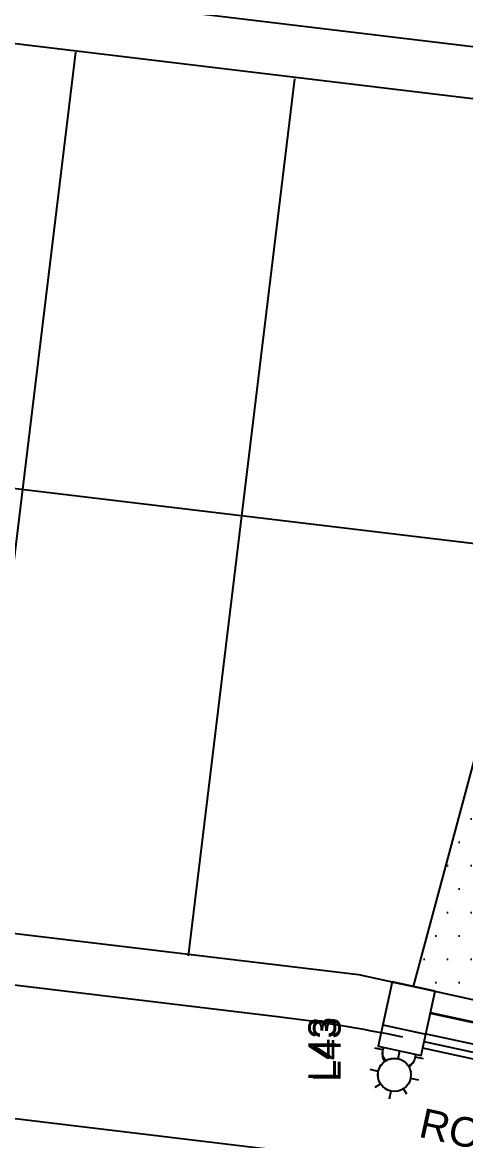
# Model space of a CAD drawing. Extents: x 294483 to 298733, y 6233899 to 6239242.
# Drawn here: x 296224.8 to 296254.9, y 6236740.2 to 6236816.1 of the extents above; entities that cross this region are included whole.
import ezdxf
from ezdxf.enums import TextEntityAlignment as Align

# ---------------------------------------------------------------- set-up
doc = ezdxf.new("R2010")
doc.units = 0
for name, color, linetype in [('_User_SLCP', 6, 'Continuous'), ('Equip_SP_SL_NEW', 2, 'Continuous'), ('Mains_SL_NEW_C57', 2, 'Continuous'), ('Notes', 7, 'Continuous'), ('SupportsOH_SP_TR_HV_LV_SL_EXT', 7, 'Continuous'), ('SupportsUG_SP_LV_SL_NEW', 2, 'Continuous'), ('Trench_SP_NEW', 2, 'Continuous')]:
    doc.layers.add(name, color=color, linetype=linetype)
doc.layers.add('Cadastre Land Parcels_SP_EXT', color=9, linetype='Continuous', lineweight=5)
doc.styles.add('iecARIAL', font='arial.ttf', dxfattribs={"height": 2})
doc.styles.add('POLE_LABEL', font='arial.ttf')
doc.styles.add('SL_LABEL', font='arial.ttf')
doc.styles.get("Standard").update_dxf_attribs({"font": 'isocp.shx'})
doc.linetypes.add('Cable 5', pattern='A,10,-1,["o",Standard,S=2,R=0,X=-1,Y=-0.7],-1e-05,["o",Standard,S=2,R=0,X=-0.2,Y=-0.7],-1.2', length=12.20001)
doc.linetypes.add('IE Trench HV', pattern='A,7,-0.2,["/",Standard,S=3,R=0,X=0.6,Y=-1.4],-2.5', length=9.7)

# ---------------------------------------------------------------- blocks, each defined once
blk = doc.blocks.new('*U25')
blk.add_line((0, 0), (0, 0))
for tag, p, flags in [('Z', (0, 0), 1), ('OPERATED_BY', (0, -9.61), 9)]:
    blk.add_attdef(tag, p, '', height=0.2, dxfattribs=dict(flags=flags))
at = {"style": 'SL_LABEL', "flags": 9}
blk.add_attdef('STREET_CODE', text='', height=0.2, dxfattribs=at).set_placement((0, -0.2), align=Align.MIDDLE_LEFT)
for tag, height, flags, p in [('CONSTRUCTED_VOLTAGE', 0.2, 9, (0, -0.4)), ('CONTROL_TYPE', 0.2, 9, (0, -0.6)), ('LANTERN_PURPOSE', 0.2, 9, (0, -0.8)), ('LANTERN_TYPE', 0.2, 9, (0, -1)), ('STATE', 0.2, 9, (0, -2)), ('NO_PHASES', 0.2, 9, (0, -1.2)), ('OPERATING_VOLTAGE', 0.2, 9, (0, -1.4)), ('ORIENTATION', 0.2, 9, (0, -1.6)), ('OWNED_BY', 0.2, 9, (0, -1.8)), ('LNUMBER', 2.5, 8, (1.2, -2.8)), ('USAGE', 0.2, 9, (0, -2.2)), ('CEXIST', 0.2, 9, (0, -2.4)), ('CNEW', 0.2, 9, (0, -2.6)), ('CNUMBER', 0.2, 9, (0, -2.8)), ('CREMOVE', 0.2, 9, (0, -3)), ('CREPLACE', 0.2, 9, (0, -3.2)), ('LKINGHEIGHT', 0.2, 9, (0, -3.4)), ('LBRACKET', 0.2, 9, (0, -3.6)), ('LBRACKETVOCAB', 0.2, 9, (0, -3.8)), ('LCATEGORY', 0.2, 9, (0, -4)), ('LCHARGE1', 0.2, 9, (0, -4.2)), ('LCHARGE1PERCENT', 0.2, 9, (0, -4.4)), ('LCHARGE2', 0.2, 9, (0, -4.6)), ('LCHARGE2PERCENT', 0.2, 9, (0, -4.8)), ('LCHARGE3', 0.2, 9, (0, -5)), ('LCHARGE3PERCENT', 0.2, 9, (0, -5.2)), ('LEXIST', 0.2, 9, (0, -5.4)), ('LLAMP', 0.2, 9, (0, -5.6)), ('LLAMPVOCAB', 0.2, 9, (0, -5.8)), ('LMAST', 0.2, 9, (0, -6)), ('LMASTVOCAB', 0.2, 9, (0, -6.2)), ('LNEW', 0.2, 9, (0, -6.4)), ('LANTNUMBER', 0.2, 9, (0, -6.6)), ('LOUTREACH', 0.2, 9, (0, -7)), ('LOUTREACHVOCAB', 0.2, 9, (0, -7.2)), ('LRATECODE', 0.2, 9, (0, -7.4)), ('LREMOVE', 0.2, 9, (0, -7.6)), ('LREPLACE', 0.2, 9, (0, -7.8)), ('LTYPE', 0.2, 9, (0, -8)), ('LTYPEVOCAB', 0.2, 9, (0, -8.2)), ('SUBURB', 0.2, 9, (0, -8.6)), ('STREETNAME', 0.2, 9, (0, -8.8)), ('LEGEND', 0.2, 9, (0, -8.4)), ('LOCATION', 0.2, 9, (0, -9)), ('NOTES', 0.2, 9, (0, -9.2)), ('MAINTAINED_BY', 0.2, 9, (0, -9.86))]:
    blk.add_attdef(tag, text='', height=height, dxfattribs=dict(flags=flags)).set_placement(p, align=Align.MIDDLE_LEFT)
at = {"color": 82, "lineweight": 25, "true_color": 0x23df20}
blk.add_wipeout([(0, 5.72), (-0.43, 5.65), (-0.86, 5.45), (-1.18, 5.14), (-1.35, 4.86), (-1.5, 4.22), (-1.33, 3.53), (-1.06, 3.16), (-0.61, 2.85), (0, 2.72), (0.67, 2.87), (1.06, 3.16), (1.35, 3.57), (1.5, 4.22), (1.39, 4.77), (1.06, 5.28), (0.64, 5.58)], dxfattribs=at)
for p, q in [((0, 5.72), (0, 6.47)), ((-1.46, 5.68), (-1.06, 5.28)), ((1.46, 5.68), (1.06, 5.28)), ((-2.25, 4.22), (-1.5, 4.22)), ((1.5, 4.22), (2.25, 4.22)), ((-1.46, 2.76), (-1.06, 3.16)), ((1.46, 2.76), (1.06, 3.16)), ((0, 0), (0, 2.72))]:
    blk.add_line(p, q)
blk.add_circle((0, 4.22), 1.5)
blk = doc.blocks.new('COLUMN_NEW')
for tag, height, flags, p in [('ASSET_NUM', 2.5, 8, (2, 2)), ('STREETNAME', 0.2, 9, (1.5, -2)), ('LOCATION', 0.2, 9, (1.5, -2.2)), ('Z', 0.2, 1, (1.5, -2.8)), ('NOTES', 0.2, 9, (1.5, -2.4)), ('LABEL_ALIGNMENT', 0.2, 9, (1.5, -2.6))]:
    blk.add_attdef(tag, text='', height=height, dxfattribs=dict(flags=flags)).set_placement(p, align=Align.MIDDLE_LEFT)
blk.add_wipeout([(-1.485, -1.485), (1.485, -1.485), (1.485, 1.485), (-1.485, 1.485)])
at = {"lineweight": -3}
blk.add_lwpolyline([(-1.485, -1.485), (1.485, -1.485), (1.485, 1.485), (-1.485, 1.485)], close=True, dxfattribs=at)
at = {"style": 'POLE_LABEL', "flags": 9}
blk.add_attdef('STRUCTURE_PLANT_NUMBER', text='', height=0.2, dxfattribs=at).set_placement((1.5, 0.242), align=Align.MIDDLE_LEFT)
at = {"flags": 9}
for tag, p in [('STREET_CODE', (1.5, 0)), ('COLUMN_TYPE', (1.5, -0.2)), ('OWNED_BY', (1.5, -0.4)), ('OPERATED_BY', (1.5, -0.6)), ('MAINTAINED_BY', (1.5, -0.8)), ('STATE', (1.5, -1)), ('USAGE', (1.5, -1.2)), ('LEGEND', (1.5, -1.4)), ('PARENT', (1.5, -1.6)), ('SUBURB', (1.5, -1.8))]:
    blk.add_attdef(tag, text='', height=0.2, dxfattribs=at).set_placement(p, align=Align.MIDDLE_LEFT)
blk = doc.blocks.new('*U143')
blk.add_line((0, 0), (0, 0))
for tag, p, flags in [('Z', (0, 0), 1), ('OPERATED_BY', (0, -9.61), 9)]:
    blk.add_attdef(tag, p, '', height=0.2, dxfattribs=dict(flags=flags))
at = {"style": 'SL_LABEL', "flags": 9}
blk.add_attdef('STREET_CODE', text='', height=0.2, dxfattribs=at).set_placement((0, -0.2), align=Align.MIDDLE_LEFT)
for tag, height, flags, p in [('CONSTRUCTED_VOLTAGE', 0.2, 9, (0, -0.4)), ('CONTROL_TYPE', 0.2, 9, (0, -0.6)), ('LANTERN_PURPOSE', 0.2, 9, (0, -0.8)), ('LANTERN_TYPE', 0.2, 9, (0, -1)), ('STATE', 0.2, 9, (0, -2)), ('NO_PHASES', 0.2, 9, (0, -1.2)), ('OPERATING_VOLTAGE', 0.2, 9, (0, -1.4)), ('ORIENTATION', 0.2, 9, (0, -1.6)), ('OWNED_BY', 0.2, 9, (0, -1.8)), ('LNUMBER', 2.5, 8, (1.2, -2.8)), ('USAGE', 0.2, 9, (0, -2.2)), ('CEXIST', 0.2, 9, (0, -2.4)), ('CNEW', 0.2, 9, (0, -2.6)), ('CNUMBER', 0.2, 9, (0, -2.8)), ('CREMOVE', 0.2, 9, (0, -3)), ('CREPLACE', 0.2, 9, (0, -3.2)), ('LKINGHEIGHT', 0.2, 9, (0, -3.4)), ('LBRACKET', 0.2, 9, (0, -3.6)), ('LBRACKETVOCAB', 0.2, 9, (0, -3.8)), ('LCATEGORY', 0.2, 9, (0, -4)), ('LCHARGE1', 0.2, 9, (0, -4.2)), ('LCHARGE1PERCENT', 0.2, 9, (0, -4.4)), ('LCHARGE2', 0.2, 9, (0, -4.6)), ('LCHARGE2PERCENT', 0.2, 9, (0, -4.8)), ('LCHARGE3', 0.2, 9, (0, -5)), ('LCHARGE3PERCENT', 0.2, 9, (0, -5.2)), ('LEXIST', 0.2, 9, (0, -5.4)), ('LLAMP', 0.2, 9, (0, -5.6)), ('LLAMPVOCAB', 0.2, 9, (0, -5.8)), ('LMAST', 0.2, 9, (0, -6)), ('LMASTVOCAB', 0.2, 9, (0, -6.2)), ('LNEW', 0.2, 9, (0, -6.4)), ('LANTNUMBER', 0.2, 9, (0, -6.6)), ('LOUTREACH', 0.2, 9, (0, -7)), ('LOUTREACHVOCAB', 0.2, 9, (0, -7.2)), ('LRATECODE', 0.2, 9, (0, -7.4)), ('LREMOVE', 0.2, 9, (0, -7.6)), ('LREPLACE', 0.2, 9, (0, -7.8)), ('LTYPE', 0.2, 9, (0, -8)), ('LTYPEVOCAB', 0.2, 9, (0, -8.2)), ('SUBURB', 0.2, 9, (0, -8.6)), ('STREETNAME', 0.2, 9, (0, -8.8)), ('LEGEND', 0.2, 9, (0, -8.4)), ('LOCATION', 0.2, 9, (0, -9)), ('NOTES', 0.2, 9, (0, -9.2)), ('MAINTAINED_BY', 0.2, 9, (0, -9.86))]:
    blk.add_attdef(tag, text='', height=height, dxfattribs=dict(flags=flags)).set_placement(p, align=Align.MIDDLE_LEFT)
at = {"color": 82, "lineweight": 25, "true_color": 0x23df20}
blk.add_wipeout([(0, 5.72), (-0.43, 5.65), (-0.86, 5.45), (-1.18, 5.14), (-1.35, 4.86), (-1.5, 4.22), (-1.33, 3.53), (-1.06, 3.16), (-0.61, 2.85), (0, 2.72), (0.67, 2.87), (1.06, 3.16), (1.35, 3.57), (1.5, 4.22), (1.39, 4.77), (1.06, 5.28), (0.64, 5.58)], dxfattribs=at)
for p, q in [((0, 5.72), (0, 6.47)), ((-1.46, 5.68), (-1.06, 5.28)), ((1.46, 5.68), (1.06, 5.28)), ((-2.25, 4.22), (-1.5, 4.22)), ((1.5, 4.22), (2.25, 4.22)), ((-1.46, 2.76), (-1.06, 3.16)), ((1.46, 2.76), (1.06, 3.16)), ((0, 0), (0, 2.72))]:
    blk.add_line(p, q)
blk.add_circle((0, 4.22), 1.5)

msp = doc.modelspace()

# ---------------------------------------------------------------- linework, layer by layer
at = {"layer": 'Cadastre Land Parcels_SP_EXT'}
msp.add_line((296251.38816, 6236750.64601), (296275.74553, 6236745.33844), dxfattribs=at)
at = {"layer": 'Mains_SL_NEW_C57', "color": 2, "linetype": 'Cable 5', "ltscale": 0.5, "elevation": 12, "flags": 128}
msp.add_lwpolyline([(296285.36146, 6236749.3838), (296282.82026, 6236749.93725), (296272.40453, 6236743.09356), (296250.75566, 6236747.74414)], dxfattribs=at)
at = {"layer": 'Notes'}
for p, q in [((296145.04886, 6236824.22938), (296258.17723, 6236810.62784)), ((296135.47201, 6236795.16476), (296256.09885, 6236780.66167)), ((296137.80936, 6236764.66769), (296247.64115, 6236751.4625))]:
    msp.add_line(p, q, dxfattribs=at)
at = {"layer": 'Notes', "flags": 128}
for points in [[(296221.19708, 6236754.54398), (296228.43658, 6236814.10567)], [(296236.08749, 6236752.7341), (296243.32699, 6236812.2958)], [(296251.38816, 6236750.64601), (296267.08744, 6236809.10935)]]:
    msp.add_lwpolyline(points, dxfattribs=at)
at = {"layer": 'Notes', "color": 254, "true_color": 0xd1d1d1, "flags": 128}
for points in [[(296276.3075, 6236741.1733), (296251.81083, 6236746.51121, 0.00310753), (296250.54546, 6236746.77871, 0.00310753)], [(296276.4033, 6236741.61298), (296251.90664, 6236746.95089, 0.00309415), (296250.64127, 6236747.21843, 0.00309415)]]:
    msp.add_lwpolyline(points, format="xyb", dxfattribs=at)
at = {"layer": 'Trench_SP_NEW', "color": 10, "linetype": 'IE Trench HV', "lineweight": 35, "ltscale": 0.35}
msp.add_line((296251.06879, 6236749.1804), (296276.03144, 6236743.73523), dxfattribs=at)

# ---------------------------------------------------------------- texts
at = {"layer": 'Notes', "style": 'iecARIAL'}
msp.add_text('ROAD                21', height=2, rotation=347.6450039, dxfattribs=at).set_placement((296251.64538, 6236740.46499))

# ---------------------------------------------------------------- next in the draw order: block references
at = {"layer": 'Equip_SP_SL_NEW', "linetype": 'Continuous'}
ref = msp.add_blockref('*U25', (296251.07199, 6236749.19506), dxfattribs=dict(at, xscale=0.7499999999999998, yscale=0.7499999999999998, zscale=0.7499999999999998, rotation=167.7071693726857))
ref.add_attrib('ASSET_NUM', 'L43', dxfattribs={"layer": 'SupportsOH_SP_TR_HV_LV_SL_EXT', "height": 1.875, "rotation": 90, "style": 'SL_LABEL'}).set_placement((296245.17453, 6236744.21564), align=Align.MIDDLE_LEFT)

# ---------------------------------------------------------------- next in the draw order: hatches: boundary and pattern name
at = {"layer": 'Notes'}
h = msp.add_hatch(dxfattribs=at)
h.set_pattern_fill('DOTS', color=256)
h.paths.add_polyline_path([(296285.08853, 6236760.01912), (296255.77009, 6236766.96412), (296251.38816, 6236750.64601), (296252.83911, 6236750.32984), (296275.74553, 6236745.33844), (296282.82026, 6236749.93725, -0.00564711)])
h.paths.add_polyline_path([(296269.32406, 6236766.36335), (296269.58938, 6236768.8176), (296268.29542, 6236768.95748), (296268.0301, 6236766.50323)], flags=24)
h.paths.add_polyline_path([(296265.73667, 6236751.37874), (296266.00199, 6236753.83299), (296264.70803, 6236753.97288), (296264.44271, 6236751.51862)], flags=24)

# ---------------------------------------------------------------- next in the draw order: block references
at = {"layer": '_User_SLCP', "color": 0, "lineweight": 15}
ref = msp.add_blockref('*U143', (296250.75566, 6236747.74414), dxfattribs=dict(at, xscale=0.7499999999999998, yscale=0.7499999999999998, zscale=0.7499999999999998, rotation=167.7071693726857))
ref.add_attrib('ASSET_NUM', 'L43', dxfattribs={"layer": 'SupportsOH_SP_TR_HV_LV_SL_EXT', "height": 1.875, "rotation": 90, "style": 'SL_LABEL'}).set_placement((296245.49355, 6236744.18655), align=Align.MIDDLE_LEFT)

# ---------------------------------------------------------------- next in the draw order: block references
at = {"layer": '_User_SLCP', "color": 0, "lineweight": 15, "rotation": 167.7071693726857}
msp.add_blockref('COLUMN_NEW', (296250.75566, 6236747.74414), dxfattribs=at)

# ---------------------------------------------------------------- next in the draw order: linework, layer by layer
at = {"layer": 'Notes'}
msp.add_lwpolyline([(296248.72494, 6236738.42404, 0.02034033), (296241.05776, 6236739.66398), (296135.79312, 6236752.32005, 0.41383394), (296125.78453, 6236744.47033), (296119.87228, 6236695.82829, 0.41459332), (296127.73218, 6236685.80672), (296241.40649, 6236672.13955)], format="xyb", dxfattribs=at)

# ---------------------------------------------------------------- next in the draw order: block references
at = {"layer": 'SupportsUG_SP_LV_SL_NEW', "rotation": 167.7071693726857}
msp.add_blockref('COLUMN_NEW', (296251.07199, 6236749.19506), dxfattribs=at)

# ---------------------------------------------------------------- next in the draw order: linework, layer by layer
at = {"layer": 'Notes'}
for p, q in [((296247.64115, 6236751.4625), (296251.38816, 6236750.64601)), ((296251.38816, 6236750.64601), (296275.74553, 6236745.33844))]:
    msp.add_line(p, q, dxfattribs=at)
msp.add_lwpolyline([(296250.64127, 6236747.21843, 0.02063208), (296242.1321, 6236748.59963), (296136.90221, 6236761.25152, -0.41459328), (296129.04231, 6236771.27309), (296134.95457, 6236819.91513, -0.41383383), (296144.96315, 6236827.76485), (296258.59495, 6236814.10283, -0.02834291), (296269.24551, 6236812.20514)], format="xyb", dxfattribs=at)
at = {"layer": 'Notes', "flags": 128}
msp.add_lwpolyline([(296251.38816, 6236750.64601), (296267.08744, 6236809.10935)], dxfattribs=at)

doc.saveas('drawing.dxf')
